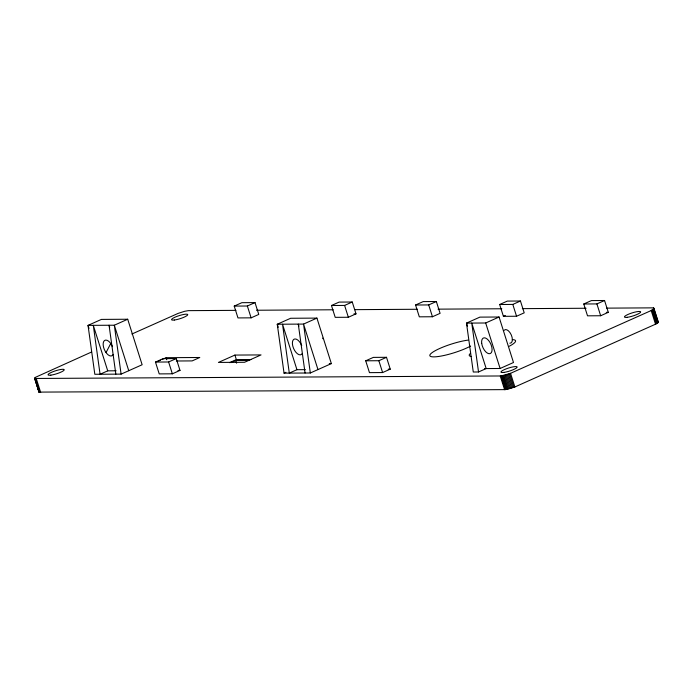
<?xml version="1.0" encoding="UTF-8"?>
<svg xmlns="http://www.w3.org/2000/svg" width="693" height="693" viewBox="0 0 693 693"><rect width="100%" height="100%" fill="white"/><g stroke="black" fill="none" stroke-linecap="round" stroke-linejoin="round"><path stroke-width="1.04" d="M657.874 321.578C659.32 322.566 656.236 323.735 655.526 324.194L514.873 386.963L505.405 389.622L38.999 392.108L34.667 378.465L35.473 377.313L91.571 352.009M106.046 352.598L110.741 343.494M34.667 378.465L501.074 375.97L510.542 373.31L651.195 310.551L654.019 308.472L653.101 307.857L606.626 308.134M127.703 319.239L114.319 325.216L88.037 325.372L94.82 374.281L121.102 374.125L142.134 364.743L127.703 319.239L101.421 319.404L88.037 325.372L88.999 328.404M131.904 334.017L178.127 313.392L184.676 311.287L188.401 310.646L235.949 310.36M234.217 306.098L241.866 302.685L255.007 302.598L258.758 314.431L251.109 317.844L237.968 317.922L234.217 306.098L247.358 306.011L255.007 302.598M107.727 370.842L100.078 374.255L93.295 325.338L107.727 370.842L116.138 370.79M155.466 362.067L163.106 358.653L176.247 358.576L180.007 370.4L172.358 373.813L159.217 373.899L155.466 362.067L168.607 361.989L176.247 358.576M158.498 361.105L160.404 360.256M162.318 359.398L166.138 357.692L199.783 357.493L192.134 360.906L176.368 361.001M331.462 305.509L339.111 302.096L352.252 302.018L356.003 313.851L348.354 317.264L335.213 317.342L331.462 305.509L344.603 305.431L352.252 302.018M316.926 318.104L303.543 324.081L277.261 324.237L284.052 373.146L310.325 372.99L331.358 363.6L316.926 318.104L290.644 318.269L277.261 324.237L278.222 327.269M234.91 355.076L218.425 362.43L244.551 362.274L261.036 354.92L234.91 355.076L236.356 359.624L250.979 359.537M229.565 362.656L236.356 359.624M230.89 362.647L235.759 360.473L249.636 360.386M415.557 305.007L423.206 301.594L436.347 301.516L440.098 313.34L432.458 316.753L419.317 316.831L415.557 305.007L428.698 304.929L436.347 301.516M284.052 373.146L285.958 372.297M296.95 369.698L289.302 373.111L282.519 324.203L296.95 369.698L305.362 369.655M365.713 360.802L373.362 357.389L386.503 357.311L390.254 369.144L382.605 372.557L369.464 372.635L365.713 360.802L378.854 360.724L386.503 357.311M499.662 304.504L507.311 301.091L520.452 301.013L524.203 312.838L516.554 316.251L503.413 316.329L499.662 304.504L512.803 304.426L520.452 301.013M478.534 371.976L471.751 323.068L486.183 368.563L478.534 371.976L473.276 372.011L466.493 323.103L485.68 322.99L499.064 317.013L513.496 362.508L500.112 368.485L484.424 368.581M503.413 316.329L505.327 315.48M583.766 303.993L591.415 300.58L604.556 300.502L608.307 312.335L600.658 315.748L587.517 315.826L583.766 303.993L596.907 303.915L604.556 300.502M256.488 310.239L333.212 309.78M354.825 309.65L417.507 309.269M438.037 309.147L501.801 308.766M522.331 308.645L586.096 308.255M353.976 313.86L356.003 313.851M606.28 312.344L608.307 312.335M499.064 317.013L479.877 317.125L466.493 323.103L467.454 326.134M329.262 363.617L331.358 363.6M177.98 370.417L180.007 370.4M388.227 369.152L390.254 369.144M653.845 308.064L658.35 322.115M653.542 307.935L658.22 322.384M653.612 309.043L657.943 322.695M653.196 309.39L657.527 323.033M652.65 309.754L656.981 323.406M651.974 310.143L656.306 323.796M651.195 310.551L655.526 324.194M596.907 303.915L600.658 315.748M512.803 304.426L516.554 316.251M510.542 373.31L514.873 386.963M509.511 373.718L513.842 387.37M508.428 374.116L512.759 387.759M507.319 374.489L511.651 388.132M506.193 374.826L510.524 388.478M505.084 375.147L509.416 388.79M503.993 375.415L508.324 389.068M502.953 375.649L507.285 389.301M485.68 322.99L500.112 368.485M501.975 375.84L506.297 389.483M501.074 375.97L505.405 389.622M500.268 376.056L504.599 389.709M428.698 304.929L432.458 316.753M378.854 360.724L382.605 372.557M344.603 305.431L348.354 317.264M317.974 369.577L303.543 324.081L310.325 372.99M298.934 326.134L298.285 324.107L305.076 373.025M247.358 306.011L251.109 317.844M235.759 360.473L236.625 363.201M168.607 361.989L172.358 373.813M166.138 357.692L166.779 359.719M128.751 370.712L114.319 325.216L121.102 374.125M109.702 327.269L109.061 325.251L115.844 374.159M36.357 378.846L40.688 392.489M35.577 378.846L39.899 392.498M36.911 383.506L39.077 390.332M35.126 378.768L39.458 392.42M34.78 377.962L38.999 392.108M34.65 378.231L39.154 392.29M322.73 338.089L322.912 338.721M113.089 354.573A8.507 4.314 66 0 1 105.388 351.602A8.507 4.314 66 0 1 104.565 340.48A8.507 4.314 66 0 1 112.5 346.682M302.313 353.439A8.507 4.314 66 0 1 294.62 350.467A8.507 4.314 66 0 1 293.797 339.345A8.507 4.314 66 0 1 301.732 345.547M504.157 330.318A7.285 3.699 66 0 1 511.278 334.936A7.285 3.699 66 0 1 509.84 343.2M470.625 346.058A24.298 4.556 -17.6 0 1 437.915 356.566A24.298 4.556 -17.6 0 1 435.343 350.632A24.298 4.556 -17.6 0 1 468.044 340.124M512.274 339.587A24.298 4.556 -17.6 0 1 509.112 346.318M471.569 356.557A24.298 4.556 -17.6 0 1 469.889 353.828M627.269 317.307A8.507 1.594 -17.6 0 0 640.531 312.3A8.507 1.594 -17.6 0 0 629.833 313.686A8.507 1.594 -17.6 0 0 627.269 317.307M503.768 372.427A8.507 1.594 -17.6 0 0 517.021 367.42A8.507 1.594 -17.6 0 0 506.323 368.806A8.507 1.594 -17.6 0 0 503.768 372.427M174.359 320.027A8.507 1.594 -17.6 0 0 187.621 315.02A8.507 1.594 -17.6 0 0 176.923 316.406A8.507 1.594 -17.6 0 0 174.359 320.027M50.858 375.147A8.507 1.594 -17.6 0 0 64.111 370.14A8.507 1.594 -17.6 0 0 53.413 371.526A8.507 1.594 -17.6 0 0 50.858 375.147M481.696 343.347A8.507 4.314 66 0 0 490.28 353.551A8.507 4.314 66 0 0 488.574 340.419A8.507 4.314 66 0 0 481.696 343.347"/></g></svg>
